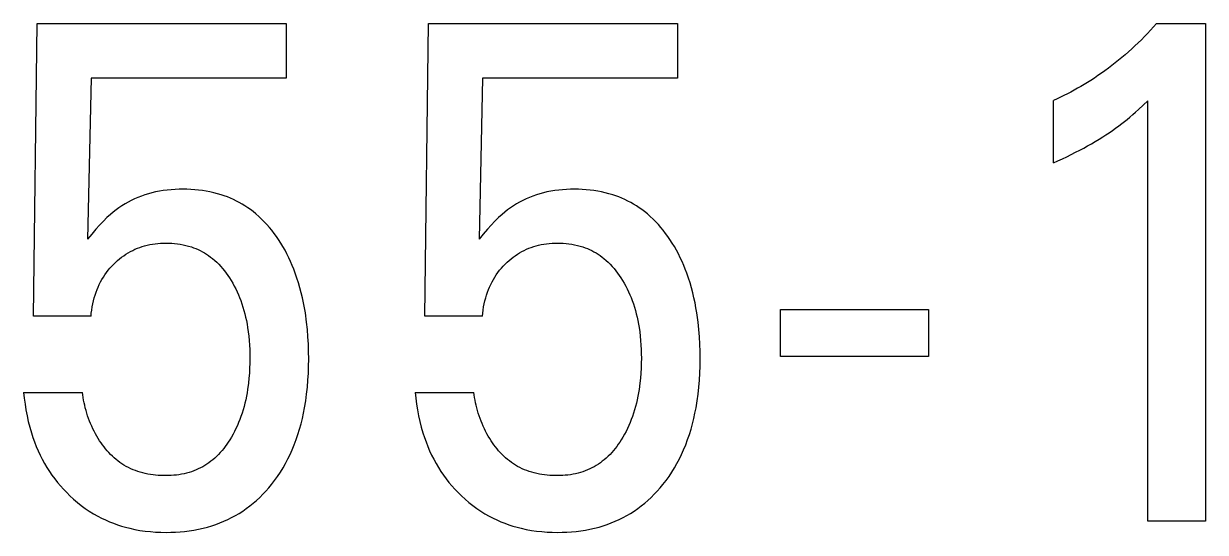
# Model space of a CAD drawing. Extents: x 0 to 420, y 0 to 297.
# Drawn here: x 169.86 to 173.876, y 190.961 to 192.69 of the extents above; entities that cross this region are included whole.
import ezdxf

# ---------------------------------------------------------------- set-up
doc = ezdxf.new("R2010")
doc.units = 0
doc.header["$LTSCALE"] = 23.1
doc.layers.add('10000_FRONT', color=7, linetype='CONTINUOUS')

msp = doc.modelspace()

# ---------------------------------------------------------------- linework, layer by layer
at = {"layer": '10000_FRONT', "color": 7, "linetype": 'CONTINUOUS'}
for p, q in [((169.8934, 191.6964), (169.9058, 192.6904)), ((169.9058, 192.6904), (170.7524, 192.6904)), ((170.7524, 192.6904), (170.7524, 192.5048)), ((171.2238, 191.6964), (171.2362, 192.6904)), ((171.2362, 192.6904), (172.0828, 192.6904)), ((172.0828, 192.6904), (172.0828, 192.5048)), ((173.68, 192.6572), (173.6695, 192.6464)), ((173.6903, 192.6681), (173.68, 192.6572)), ((173.7005, 192.6792), (173.6903, 192.6681)), ((173.7106, 192.6904), (173.7005, 192.6792)), ((173.7106, 192.6904), (173.8763, 192.6904)), ((173.8763, 192.6904), (173.8763, 191)), ((173.6371, 192.6149), (173.626, 192.6047)), ((173.648, 192.6252), (173.6371, 192.6149)), ((173.6588, 192.6357), (173.648, 192.6252)), ((173.6695, 192.6464), (173.6588, 192.6357)), ((173.5924, 192.5753), (173.5811, 192.566)), ((173.6035, 192.5847), (173.5924, 192.5753)), ((173.6148, 192.5946), (173.6035, 192.5847)), ((173.626, 192.6047), (173.6148, 192.5946)), ((173.5466, 192.5391), (173.5349, 192.5305)), ((173.5582, 192.5479), (173.5466, 192.5391)), ((173.5697, 192.5569), (173.5582, 192.5479)), ((173.5811, 192.566), (173.5697, 192.5569)), ((170.0892, 192.5048), (170.0778, 191.9578)), ((170.7524, 192.5048), (170.0892, 192.5048)), ((171.4196, 192.5048), (171.4082, 191.9578)), ((172.0828, 192.5048), (171.4196, 192.5048)), ((173.4867, 192.4976), (173.4757, 192.4906)), ((173.499, 192.5056), (173.4867, 192.4976)), ((173.511, 192.5137), (173.499, 192.5056)), ((173.523, 192.522), (173.511, 192.5137)), ((173.5349, 192.5305), (173.523, 192.522)), ((173.4075, 192.4517), (173.3958, 192.4458)), ((173.4191, 192.4578), (173.4075, 192.4517)), ((173.4306, 192.4641), (173.4191, 192.4578)), ((173.442, 192.4705), (173.4306, 192.4641)), ((173.4533, 192.477), (173.442, 192.4705)), ((173.4645, 192.4837), (173.4533, 192.477)), ((173.4757, 192.4906), (173.4645, 192.4837)), ((173.3722, 192.4344), (173.3603, 192.4289)), ((173.3603, 192.2169), (173.3603, 192.4289)), ((173.3841, 192.44), (173.3722, 192.4344)), ((173.3958, 192.4458), (173.3841, 192.44)), ((173.6491, 192.3983), (173.6649, 192.4129)), ((173.6649, 192.4129), (173.6805, 192.4277)), ((173.6805, 191), (173.6805, 192.4277)), ((173.6107, 192.3651), (173.6197, 192.3726)), ((173.6197, 192.3726), (173.6296, 192.381)), ((173.6296, 192.381), (173.6394, 192.3896)), ((173.6394, 192.3896), (173.6491, 192.3983)), ((173.5605, 192.3272), (173.5713, 192.3348)), ((173.5713, 192.3348), (173.5819, 192.3426)), ((173.5819, 192.3426), (173.5924, 192.3506)), ((173.5924, 192.3506), (173.6016, 192.3578)), ((173.6016, 192.3578), (173.6107, 192.3651)), ((173.5021, 192.2897), (173.5149, 192.2973)), ((173.5149, 192.2973), (173.5275, 192.3052)), ((173.5275, 192.3052), (173.5386, 192.3124)), ((173.5386, 192.3124), (173.5496, 192.3197)), ((173.5496, 192.3197), (173.5605, 192.3272)), ((173.4205, 192.2455), (173.4353, 192.253)), ((173.4353, 192.253), (173.4501, 192.2606)), ((173.4501, 192.2606), (173.4633, 192.2677)), ((173.4633, 192.2677), (173.4763, 192.2748)), ((173.4763, 192.2748), (173.4893, 192.2822)), ((173.4893, 192.2822), (173.5021, 192.2897)), ((173.3603, 192.2169), (173.3754, 192.2238)), ((173.3754, 192.2238), (173.3905, 192.2309)), ((173.3905, 192.2309), (173.4055, 192.2381)), ((173.4055, 192.2381), (173.4205, 192.2455)), ((170.2375, 192.095), (170.2262, 192.0897)), ((170.2489, 192.0999), (170.2375, 192.095)), ((170.2606, 192.1044), (170.2489, 192.0999)), ((170.2724, 192.1085), (170.2606, 192.1044)), ((170.2843, 192.1121), (170.2724, 192.1085)), ((170.2963, 192.1154), (170.2843, 192.1121)), ((170.3084, 192.1182), (170.2963, 192.1154)), ((170.3216, 192.1208), (170.3084, 192.1182)), ((170.3349, 192.123), (170.3216, 192.1208)), ((170.3483, 192.1247), (170.3349, 192.123)), ((170.3617, 192.1261), (170.3483, 192.1247)), ((170.3751, 192.127), (170.3617, 192.1261)), ((170.3886, 192.1275), (170.3751, 192.127)), ((170.4021, 192.1277), (170.3886, 192.1275)), ((170.4153, 192.1275), (170.4021, 192.1277)), ((170.4284, 192.127), (170.4153, 192.1275)), ((170.4416, 192.1261), (170.4284, 192.127)), ((170.4547, 192.1249), (170.4416, 192.1261)), ((170.4677, 192.1232), (170.4547, 192.1249)), ((170.4807, 192.1212), (170.4677, 192.1232)), ((170.4936, 192.1187), (170.4807, 192.1212)), ((170.5064, 192.1158), (170.4936, 192.1187)), ((170.5191, 192.1125), (170.5064, 192.1158)), ((170.5317, 192.1087), (170.5191, 192.1125)), ((170.5422, 192.1051), (170.5317, 192.1087)), ((170.5527, 192.1012), (170.5422, 192.1051)), ((170.563, 192.0969), (170.5527, 192.1012)), ((170.5732, 192.0924), (170.563, 192.0969)), ((170.5832, 192.0875), (170.5732, 192.0924)), ((171.5679, 192.095), (171.5566, 192.0897)), ((171.5794, 192.0999), (171.5679, 192.095)), ((171.591, 192.1044), (171.5794, 192.0999)), ((171.6028, 192.1085), (171.591, 192.1044)), ((171.6147, 192.1121), (171.6028, 192.1085)), ((171.6267, 192.1154), (171.6147, 192.1121)), ((171.6388, 192.1182), (171.6267, 192.1154)), ((171.6521, 192.1208), (171.6388, 192.1182)), ((171.6653, 192.123), (171.6521, 192.1208)), ((171.6787, 192.1247), (171.6653, 192.123)), ((171.6921, 192.1261), (171.6787, 192.1247)), ((171.7056, 192.127), (171.6921, 192.1261)), ((171.719, 192.1275), (171.7056, 192.127)), ((171.7326, 192.1277), (171.719, 192.1275)), ((171.7457, 192.1275), (171.7326, 192.1277)), ((171.7589, 192.127), (171.7457, 192.1275)), ((171.772, 192.1261), (171.7589, 192.127)), ((171.7851, 192.1249), (171.772, 192.1261)), ((171.7981, 192.1232), (171.7851, 192.1249)), ((171.8111, 192.1212), (171.7981, 192.1232)), ((171.824, 192.1187), (171.8111, 192.1212)), ((171.8368, 192.1158), (171.824, 192.1187)), ((171.8495, 192.1125), (171.8368, 192.1158)), ((171.8621, 192.1087), (171.8495, 192.1125)), ((171.8726, 192.1051), (171.8621, 192.1087)), ((171.8831, 192.1012), (171.8726, 192.1051)), ((171.8934, 192.0969), (171.8831, 192.1012)), ((171.9036, 192.0924), (171.8934, 192.0969)), ((171.9137, 192.0875), (171.9036, 192.0924)), ((170.1648, 192.05), (170.1555, 192.0422)), ((170.1744, 192.0576), (170.1648, 192.05)), ((170.1843, 192.0647), (170.1744, 192.0576)), ((170.1944, 192.0716), (170.1843, 192.0647)), ((170.2048, 192.078), (170.1944, 192.0716)), ((170.2154, 192.084), (170.2048, 192.078)), ((170.2262, 192.0897), (170.2154, 192.084)), ((170.5931, 192.0823), (170.5832, 192.0875)), ((170.6028, 192.0767), (170.5931, 192.0823)), ((170.6124, 192.0709), (170.6028, 192.0767)), ((170.6217, 192.0648), (170.6124, 192.0709)), ((170.6309, 192.0584), (170.6217, 192.0648)), ((170.6398, 192.0517), (170.6309, 192.0584)), ((170.6498, 192.0436), (170.6398, 192.0517)), ((171.4953, 192.05), (171.486, 192.0422)), ((171.5048, 192.0576), (171.4953, 192.05)), ((171.5147, 192.0647), (171.5048, 192.0576)), ((171.5248, 192.0716), (171.5147, 192.0647)), ((171.5352, 192.078), (171.5248, 192.0716)), ((171.5458, 192.084), (171.5352, 192.078)), ((171.5566, 192.0897), (171.5458, 192.084)), ((171.9235, 192.0823), (171.9137, 192.0875)), ((171.9333, 192.0767), (171.9235, 192.0823)), ((171.9428, 192.0709), (171.9333, 192.0767)), ((171.9521, 192.0648), (171.9428, 192.0709)), ((171.9613, 192.0584), (171.9521, 192.0648)), ((171.9702, 192.0517), (171.9613, 192.0584)), ((171.9802, 192.0436), (171.9702, 192.0517)), ((170.1317, 192.0194), (170.1186, 192.0055)), ((170.1434, 192.031), (170.1317, 192.0194)), ((170.1555, 192.0422), (170.1434, 192.031)), ((170.6595, 192.0351), (170.6498, 192.0436)), ((170.669, 192.0263), (170.6595, 192.0351)), ((170.6781, 192.0171), (170.669, 192.0263)), ((170.6869, 192.0077), (170.6781, 192.0171)), ((171.4621, 192.0194), (171.449, 192.0055)), ((171.4738, 192.031), (171.4621, 192.0194)), ((171.486, 192.0422), (171.4738, 192.031)), ((171.99, 192.0351), (171.9802, 192.0436)), ((171.9994, 192.0263), (171.99, 192.0351)), ((172.0085, 192.0171), (171.9994, 192.0263)), ((172.0173, 192.0077), (172.0085, 192.0171)), ((170.0916, 191.9747), (170.0778, 191.9578)), ((170.1058, 191.9913), (170.0916, 191.9747)), ((170.1186, 192.0055), (170.1058, 191.9913)), ((170.6954, 191.998), (170.6869, 192.0077)), ((170.7036, 191.988), (170.6954, 191.998)), ((170.7115, 191.9777), (170.7036, 191.988)), ((170.7192, 191.9673), (170.7115, 191.9777)), ((171.4221, 191.9747), (171.4082, 191.9578)), ((171.4362, 191.9913), (171.4221, 191.9747)), ((171.449, 192.0055), (171.4362, 191.9913)), ((172.0258, 191.998), (172.0173, 192.0077)), ((172.034, 191.988), (172.0258, 191.998)), ((172.042, 191.9777), (172.034, 191.988)), ((172.0496, 191.9673), (172.042, 191.9777)), ((170.2467, 191.9268), (170.2549, 191.9299)), ((170.2549, 191.9299), (170.2632, 191.9327)), ((170.2632, 191.9327), (170.2715, 191.9352)), ((170.2715, 191.9352), (170.28, 191.9373)), ((170.28, 191.9373), (170.289, 191.9393)), ((170.289, 191.9393), (170.2981, 191.941)), ((170.2981, 191.941), (170.3072, 191.9423)), ((170.3072, 191.9423), (170.3164, 191.9433)), ((170.3164, 191.9433), (170.3256, 191.944)), ((170.3256, 191.944), (170.3349, 191.9444)), ((170.3349, 191.9444), (170.3441, 191.9446)), ((170.3441, 191.9446), (170.3538, 191.9444)), ((170.3538, 191.9444), (170.3636, 191.944)), ((170.3636, 191.944), (170.3733, 191.9432)), ((170.3733, 191.9432), (170.3829, 191.9422)), ((170.3829, 191.9422), (170.3926, 191.9407)), ((170.3926, 191.9407), (170.4021, 191.939)), ((170.4021, 191.939), (170.4116, 191.9368)), ((170.4116, 191.9368), (170.421, 191.9343)), ((170.421, 191.9343), (170.4302, 191.9315)), ((170.4302, 191.9315), (170.438, 191.9287)), ((170.7265, 191.9566), (170.7192, 191.9673)), ((170.7342, 191.9447), (170.7265, 191.9566)), ((170.7415, 191.9325), (170.7342, 191.9447)), ((170.7485, 191.9201), (170.7415, 191.9325)), ((171.5771, 191.9268), (171.5853, 191.9299)), ((171.5853, 191.9299), (171.5936, 191.9327)), ((171.5936, 191.9327), (171.602, 191.9352)), ((171.602, 191.9352), (171.6104, 191.9373)), ((171.6104, 191.9373), (171.6194, 191.9393)), ((171.6194, 191.9393), (171.6285, 191.941)), ((171.6285, 191.941), (171.6376, 191.9423)), ((171.6376, 191.9423), (171.6468, 191.9433)), ((171.6468, 191.9433), (171.656, 191.944)), ((171.656, 191.944), (171.6653, 191.9444)), ((171.6653, 191.9444), (171.6745, 191.9446)), ((171.6745, 191.9446), (171.6843, 191.9444)), ((171.6843, 191.9444), (171.694, 191.944)), ((171.694, 191.944), (171.7037, 191.9432)), ((171.7037, 191.9432), (171.7133, 191.9422)), ((171.7133, 191.9422), (171.723, 191.9407)), ((171.723, 191.9407), (171.7325, 191.939)), ((171.7325, 191.939), (171.742, 191.9368)), ((171.742, 191.9368), (171.7514, 191.9343)), ((171.7514, 191.9343), (171.7606, 191.9315)), ((171.7606, 191.9315), (171.7684, 191.9287)), ((172.0569, 191.9566), (172.0496, 191.9673)), ((172.0646, 191.9447), (172.0569, 191.9566)), ((172.0719, 191.9325), (172.0646, 191.9447)), ((172.0789, 191.9201), (172.0719, 191.9325)), ((170.1797, 191.8854), (170.1865, 191.8911)), ((170.1865, 191.8911), (170.1934, 191.8965)), ((170.1934, 191.8965), (170.2005, 191.9017)), ((170.2005, 191.9017), (170.2079, 191.9067)), ((170.2079, 191.9067), (170.2153, 191.9113)), ((170.2153, 191.9113), (170.223, 191.9157)), ((170.223, 191.9157), (170.2308, 191.9197)), ((170.2308, 191.9197), (170.2387, 191.9234)), ((170.2387, 191.9234), (170.2467, 191.9268)), ((170.438, 191.9287), (170.4456, 191.9257)), ((170.4456, 191.9257), (170.4532, 191.9224)), ((170.4532, 191.9224), (170.4606, 191.9188)), ((170.4606, 191.9188), (170.4679, 191.915)), ((170.4679, 191.915), (170.4751, 191.9109)), ((170.4751, 191.9109), (170.4821, 191.9066)), ((170.4821, 191.9066), (170.4889, 191.902)), ((170.4889, 191.902), (170.4956, 191.8972)), ((170.4956, 191.8972), (170.5021, 191.8921)), ((170.5021, 191.8921), (170.5095, 191.8858)), ((170.7552, 191.9076), (170.7485, 191.9201)), ((170.7615, 191.8948), (170.7552, 191.9076)), ((170.7674, 191.8819), (170.7615, 191.8948)), ((171.5101, 191.8854), (171.5169, 191.8911)), ((171.5169, 191.8911), (171.5238, 191.8965)), ((171.5238, 191.8965), (171.531, 191.9017)), ((171.531, 191.9017), (171.5383, 191.9067)), ((171.5383, 191.9067), (171.5458, 191.9113)), ((171.5458, 191.9113), (171.5534, 191.9157)), ((171.5534, 191.9157), (171.5612, 191.9197)), ((171.5612, 191.9197), (171.5691, 191.9234)), ((171.5691, 191.9234), (171.5771, 191.9268)), ((171.7684, 191.9287), (171.7761, 191.9257)), ((171.7761, 191.9257), (171.7836, 191.9224)), ((171.7836, 191.9224), (171.791, 191.9188)), ((171.791, 191.9188), (171.7983, 191.915)), ((171.7983, 191.915), (171.8055, 191.9109)), ((171.8055, 191.9109), (171.8125, 191.9066)), ((171.8125, 191.9066), (171.8193, 191.902)), ((171.8193, 191.902), (171.826, 191.8972)), ((171.826, 191.8972), (171.8325, 191.8921)), ((171.8325, 191.8921), (171.8399, 191.8858)), ((172.0856, 191.9076), (172.0789, 191.9201)), ((172.0919, 191.8948), (172.0856, 191.9076)), ((172.0979, 191.8819), (172.0919, 191.8948)), ((170.1418, 191.8446), (170.1475, 191.8521)), ((170.1475, 191.8521), (170.1535, 191.8593)), ((170.1535, 191.8593), (170.1598, 191.8662)), ((170.1598, 191.8662), (170.1664, 191.873)), ((170.1664, 191.873), (170.1732, 191.8795)), ((170.1732, 191.8795), (170.1797, 191.8854)), ((170.5095, 191.8858), (170.5166, 191.8792)), ((170.5166, 191.8792), (170.5235, 191.8724)), ((170.5235, 191.8724), (170.5302, 191.8653)), ((170.5302, 191.8653), (170.5365, 191.8579)), ((170.5365, 191.8579), (170.5427, 191.8503)), ((170.5427, 191.8503), (170.5486, 191.8426)), ((170.7731, 191.8689), (170.7674, 191.8819)), ((170.7784, 191.8557), (170.7731, 191.8689)), ((170.7834, 191.8424), (170.7784, 191.8557)), ((171.4722, 191.8446), (171.4779, 191.8521)), ((171.4779, 191.8521), (171.484, 191.8593)), ((171.484, 191.8593), (171.4902, 191.8662)), ((171.4902, 191.8662), (171.4968, 191.873)), ((171.4968, 191.873), (171.5036, 191.8795)), ((171.5036, 191.8795), (171.5101, 191.8854)), ((171.8399, 191.8858), (171.8471, 191.8792)), ((171.8471, 191.8792), (171.8539, 191.8724)), ((171.8539, 191.8724), (171.8606, 191.8653)), ((171.8606, 191.8653), (171.867, 191.8579)), ((171.867, 191.8579), (171.8731, 191.8503)), ((171.8731, 191.8503), (171.879, 191.8426)), ((172.1035, 191.8689), (172.0979, 191.8819)), ((172.1088, 191.8557), (172.1035, 191.8689)), ((172.1139, 191.8424), (172.1088, 191.8557)), ((170.1172, 191.804), (170.1215, 191.8125)), ((170.1215, 191.8125), (170.1262, 191.821)), ((170.1262, 191.821), (170.1311, 191.8292)), ((170.1311, 191.8292), (170.1363, 191.837)), ((170.1363, 191.837), (170.1418, 191.8446)), ((170.5486, 191.8426), (170.5542, 191.8346)), ((170.5542, 191.8346), (170.5596, 191.8265)), ((170.5596, 191.8265), (170.5654, 191.8173)), ((170.5654, 191.8173), (170.5709, 191.808)), ((170.7892, 191.8259), (170.7834, 191.8424)), ((170.7945, 191.8093), (170.7892, 191.8259)), ((170.7994, 191.7925), (170.7945, 191.8093)), ((171.4477, 191.804), (171.452, 191.8125)), ((171.452, 191.8125), (171.4566, 191.821)), ((171.4566, 191.821), (171.4615, 191.8292)), ((171.4615, 191.8292), (171.4667, 191.837)), ((171.4667, 191.837), (171.4722, 191.8446)), ((171.879, 191.8426), (171.8846, 191.8346)), ((171.8846, 191.8346), (171.89, 191.8265)), ((171.89, 191.8265), (171.8958, 191.8173)), ((171.8958, 191.8173), (171.9013, 191.808)), ((172.1196, 191.8259), (172.1139, 191.8424)), ((172.1249, 191.8093), (172.1196, 191.8259)), ((172.1298, 191.7925), (172.1249, 191.8093)), ((170.1032, 191.7681), (170.1062, 191.7773)), ((170.1062, 191.7773), (170.1096, 191.7863)), ((170.1096, 191.7863), (170.1133, 191.7952)), ((170.1133, 191.7952), (170.1172, 191.804)), ((170.5709, 191.808), (170.5762, 191.7984)), ((170.5762, 191.7984), (170.5811, 191.7888)), ((170.5811, 191.7888), (170.5858, 191.779)), ((170.5858, 191.779), (170.5902, 191.7691)), ((170.5902, 191.7691), (170.5943, 191.7591)), ((170.8038, 191.7756), (170.7994, 191.7925)), ((170.8079, 191.7586), (170.8038, 191.7756)), ((171.4336, 191.7681), (171.4366, 191.7773)), ((171.4366, 191.7773), (171.44, 191.7863)), ((171.44, 191.7863), (171.4437, 191.7952)), ((171.4437, 191.7952), (171.4477, 191.804)), ((171.9013, 191.808), (171.9066, 191.7984)), ((171.9066, 191.7984), (171.9115, 191.7888)), ((171.9115, 191.7888), (171.9162, 191.779)), ((171.9162, 191.779), (171.9206, 191.7691)), ((171.9206, 191.7691), (171.9247, 191.7591)), ((172.1342, 191.7756), (172.1298, 191.7925)), ((172.1383, 191.7586), (172.1342, 191.7756)), ((170.0932, 191.7274), (170.0952, 191.7377)), ((170.0952, 191.7377), (170.0975, 191.7479)), ((170.0975, 191.7479), (170.1002, 191.7581)), ((170.1002, 191.7581), (170.1032, 191.7681)), ((170.5943, 191.7591), (170.5982, 191.749)), ((170.5982, 191.749), (170.6021, 191.7379)), ((170.6021, 191.7379), (170.6057, 191.7267)), ((170.8115, 191.7415), (170.8079, 191.7586)), ((170.8147, 191.7243), (170.8115, 191.7415)), ((171.4236, 191.7274), (171.4256, 191.7377)), ((171.4256, 191.7377), (171.4279, 191.7479)), ((171.4279, 191.7479), (171.4306, 191.7581)), ((171.4306, 191.7581), (171.4336, 191.7681)), ((171.9247, 191.7591), (171.9286, 191.749)), ((171.9286, 191.749), (171.9325, 191.7379)), ((171.9325, 191.7379), (171.9361, 191.7267)), ((172.1419, 191.7415), (172.1383, 191.7586)), ((172.1452, 191.7243), (172.1419, 191.7415)), ((170.0892, 191.6964), (169.8934, 191.6964)), ((170.0892, 191.6964), (170.0902, 191.7067)), ((170.0902, 191.7067), (170.0916, 191.7171)), ((170.0916, 191.7171), (170.0932, 191.7274)), ((170.6057, 191.7267), (170.609, 191.7154)), ((170.609, 191.7154), (170.612, 191.704)), ((170.612, 191.704), (170.6147, 191.6925)), ((170.6147, 191.6925), (170.6172, 191.681)), ((170.8176, 191.7071), (170.8147, 191.7243)), ((170.822, 191.676), (170.8176, 191.7071)), ((171.4196, 191.6964), (171.2238, 191.6964)), ((171.4196, 191.6964), (171.4207, 191.7067)), ((171.4207, 191.7067), (171.422, 191.7171)), ((171.422, 191.7171), (171.4236, 191.7274)), ((171.9361, 191.7267), (171.9394, 191.7154)), ((171.9394, 191.7154), (171.9424, 191.704)), ((171.9424, 191.704), (171.9451, 191.6925)), ((171.9451, 191.6925), (171.9476, 191.681)), ((172.148, 191.7071), (172.1452, 191.7243)), ((172.1524, 191.676), (172.148, 191.7071)), ((172.432, 191.559), (172.432, 191.7193)), ((172.432, 191.7193), (172.9355, 191.7193)), ((172.9355, 191.7193), (172.9355, 191.559)), ((170.6172, 191.681), (170.6194, 191.6694)), ((170.6194, 191.6694), (170.6213, 191.6578)), ((170.6213, 191.6578), (170.6235, 191.643)), ((170.8246, 191.651), (170.822, 191.676)), ((170.8266, 191.626), (170.8246, 191.651)), ((171.9476, 191.681), (171.9498, 191.6694)), ((171.9498, 191.6694), (171.9518, 191.6578)), ((171.9518, 191.6578), (171.9539, 191.643)), ((172.155, 191.651), (172.1524, 191.676)), ((172.157, 191.626), (172.155, 191.651)), ((170.6235, 191.643), (170.6253, 191.628)), ((170.6253, 191.628), (170.6267, 191.6131)), ((170.6267, 191.6131), (170.6277, 191.5981)), ((170.828, 191.6009), (170.8266, 191.626)), ((171.9539, 191.643), (171.9557, 191.628)), ((171.9557, 191.628), (171.9571, 191.6131)), ((171.9571, 191.6131), (171.9581, 191.5981)), ((172.1584, 191.6009), (172.157, 191.626)), ((170.6277, 191.5981), (170.6285, 191.5831)), ((170.6285, 191.5831), (170.6289, 191.568)), ((170.6289, 191.568), (170.6291, 191.553)), ((170.8288, 191.5757), (170.828, 191.6009)), ((170.829, 191.5506), (170.8288, 191.5757)), ((171.9581, 191.5981), (171.9589, 191.5831)), ((171.9589, 191.5831), (171.9593, 191.568)), ((171.9593, 191.568), (171.9595, 191.553)), ((172.1592, 191.5757), (172.1584, 191.6009)), ((172.1594, 191.5506), (172.1592, 191.5757)), ((170.6289, 191.536), (170.6284, 191.5191)), ((170.6291, 191.553), (170.6289, 191.536)), ((170.8288, 191.5267), (170.829, 191.5506)), ((171.9593, 191.536), (171.9588, 191.5191)), ((171.9595, 191.553), (171.9593, 191.536)), ((172.1592, 191.5267), (172.1594, 191.5506)), ((172.9355, 191.559), (172.432, 191.559)), ((170.6274, 191.5021), (170.6261, 191.4852)), ((170.6284, 191.5191), (170.6274, 191.5021)), ((170.8266, 191.479), (170.828, 191.5029)), ((170.828, 191.5029), (170.8288, 191.5267)), ((171.9578, 191.5021), (171.9565, 191.4852)), ((171.9588, 191.5191), (171.9578, 191.5021)), ((172.157, 191.479), (172.1584, 191.5029)), ((172.1584, 191.5029), (172.1592, 191.5267)), ((170.6243, 191.4683), (170.6215, 191.4473)), ((170.6261, 191.4852), (170.6243, 191.4683)), ((170.8221, 191.4315), (170.8247, 191.4552)), ((170.8247, 191.4552), (170.8266, 191.479)), ((171.9547, 191.4683), (171.9519, 191.4473)), ((171.9565, 191.4852), (171.9547, 191.4683)), ((172.1525, 191.4315), (172.1551, 191.4552)), ((172.1551, 191.4552), (172.157, 191.479)), ((169.8602, 191.4373), (169.8623, 191.4174)), ((169.8602, 191.4373), (170.0602, 191.4373)), ((169.8623, 191.4174), (169.8649, 191.3975)), ((170.0612, 191.4287), (170.0602, 191.4373)), ((170.0625, 191.4199), (170.0612, 191.4287)), ((170.064, 191.4111), (170.0625, 191.4199)), ((170.0657, 191.4022), (170.064, 191.4111)), ((170.6149, 191.4121), (170.6122, 191.4005)), ((170.6174, 191.4238), (170.6149, 191.4121)), ((170.6195, 191.4355), (170.6174, 191.4238)), ((170.6215, 191.4473), (170.6195, 191.4355)), ((170.815, 191.3843), (170.8189, 191.4079)), ((170.8189, 191.4079), (170.8221, 191.4315)), ((171.1907, 191.4373), (171.1927, 191.4174)), ((171.1907, 191.4373), (171.3906, 191.4373)), ((171.1927, 191.4174), (171.1953, 191.3975)), ((171.3917, 191.4287), (171.3906, 191.4373)), ((171.3929, 191.4199), (171.3917, 191.4287)), ((171.3944, 191.4111), (171.3929, 191.4199)), ((171.3961, 191.4022), (171.3944, 191.4111)), ((171.9453, 191.4121), (171.9427, 191.4005)), ((171.9478, 191.4238), (171.9453, 191.4121)), ((171.9499, 191.4355), (171.9478, 191.4238)), ((171.9519, 191.4473), (171.9499, 191.4355)), ((172.1454, 191.3843), (172.1493, 191.4079)), ((172.1493, 191.4079), (172.1525, 191.4315)), ((169.8649, 191.3975), (169.8681, 191.3777)), ((169.8681, 191.3777), (169.8718, 191.3579)), ((170.0677, 191.3933), (170.0657, 191.4022)), ((170.0699, 191.3843), (170.0677, 191.3933)), ((170.0723, 191.3754), (170.0699, 191.3843)), ((170.075, 191.3664), (170.0723, 191.3754)), ((170.606, 191.3775), (170.6025, 191.3662)), ((170.6093, 191.389), (170.606, 191.3775)), ((170.6122, 191.4005), (170.6093, 191.389)), ((170.8114, 191.3661), (170.815, 191.3843)), ((171.1953, 191.3975), (171.1985, 191.3777)), ((171.1985, 191.3777), (171.2022, 191.3579)), ((171.3981, 191.3933), (171.3961, 191.4022)), ((171.4003, 191.3843), (171.3981, 191.3933)), ((171.4027, 191.3754), (171.4003, 191.3843)), ((171.4054, 191.3664), (171.4027, 191.3754)), ((171.9364, 191.3775), (171.9329, 191.3662)), ((171.9397, 191.389), (171.9364, 191.3775)), ((171.9427, 191.4005), (171.9397, 191.389)), ((172.1418, 191.3661), (172.1454, 191.3843)), ((169.8718, 191.3579), (169.8762, 191.3381)), ((169.8762, 191.3381), (169.8813, 191.3186)), ((170.0778, 191.3575), (170.075, 191.3664)), ((170.0809, 191.3486), (170.0778, 191.3575)), ((170.0843, 191.3397), (170.0809, 191.3486)), ((170.0878, 191.3309), (170.0843, 191.3397)), ((170.0916, 191.3222), (170.0878, 191.3309)), ((170.5908, 191.3344), (170.5865, 191.3243)), ((170.5949, 191.3446), (170.5908, 191.3344)), ((170.5987, 191.3549), (170.5949, 191.3446)), ((170.6025, 191.3662), (170.5987, 191.3549)), ((170.798, 191.312), (170.8029, 191.3299)), ((170.8029, 191.3299), (170.8074, 191.348)), ((170.8074, 191.348), (170.8114, 191.3661)), ((171.2022, 191.3579), (171.2067, 191.3381)), ((171.2067, 191.3381), (171.2117, 191.3186)), ((171.4082, 191.3575), (171.4054, 191.3664)), ((171.4114, 191.3486), (171.4082, 191.3575)), ((171.4147, 191.3397), (171.4114, 191.3486)), ((171.4182, 191.3309), (171.4147, 191.3397)), ((171.422, 191.3222), (171.4182, 191.3309)), ((171.9212, 191.3344), (171.9169, 191.3243)), ((171.9253, 191.3446), (171.9212, 191.3344)), ((171.9291, 191.3549), (171.9253, 191.3446)), ((171.9329, 191.3662), (171.9291, 191.3549)), ((172.1284, 191.312), (172.1333, 191.3299)), ((172.1333, 191.3299), (172.1378, 191.348)), ((172.1378, 191.348), (172.1418, 191.3661)), ((169.8813, 191.3186), (169.887, 191.2992)), ((169.887, 191.2992), (169.892, 191.2839)), ((170.0956, 191.3135), (170.0916, 191.3222)), ((170.0999, 191.305), (170.0956, 191.3135)), ((170.1043, 191.2965), (170.0999, 191.305)), ((170.109, 191.2882), (170.1043, 191.2965)), ((170.1139, 191.2801), (170.109, 191.2882)), ((170.5718, 191.2949), (170.5664, 191.2853)), ((170.577, 191.3045), (170.5718, 191.2949)), ((170.5819, 191.3144), (170.577, 191.3045)), ((170.5865, 191.3243), (170.5819, 191.3144)), ((170.7865, 191.2767), (170.7925, 191.2943)), ((170.7925, 191.2943), (170.798, 191.312)), ((171.2117, 191.3186), (171.2174, 191.2992)), ((171.2174, 191.2992), (171.2224, 191.2839)), ((171.426, 191.3135), (171.422, 191.3222)), ((171.4303, 191.305), (171.426, 191.3135)), ((171.4347, 191.2965), (171.4303, 191.305)), ((171.4394, 191.2882), (171.4347, 191.2965)), ((171.4443, 191.2801), (171.4394, 191.2882)), ((171.9022, 191.2949), (171.8968, 191.2853)), ((171.9074, 191.3045), (171.9022, 191.2949)), ((171.9123, 191.3144), (171.9074, 191.3045)), ((171.9169, 191.3243), (171.9123, 191.3144)), ((172.1169, 191.2767), (172.1229, 191.2943)), ((172.1229, 191.2943), (172.1284, 191.312)), ((169.892, 191.2839), (169.8974, 191.2687)), ((169.8974, 191.2687), (169.9033, 191.2537)), ((169.9033, 191.2537), (169.9096, 191.2389)), ((170.1185, 191.2728), (170.1139, 191.2801)), ((170.1233, 191.2657), (170.1185, 191.2728)), ((170.1282, 191.2587), (170.1233, 191.2657)), ((170.1334, 191.2519), (170.1282, 191.2587)), ((170.1387, 191.2452), (170.1334, 191.2519)), ((170.5401, 191.2467), (170.5345, 191.2398)), ((170.5456, 191.2538), (170.5401, 191.2467)), ((170.5508, 191.261), (170.5456, 191.2538)), ((170.5558, 191.2684), (170.5508, 191.261)), ((170.5607, 191.2759), (170.5558, 191.2684)), ((170.5664, 191.2853), (170.5607, 191.2759)), ((170.7729, 191.2422), (170.7799, 191.2593)), ((170.7799, 191.2593), (170.7865, 191.2767)), ((171.2224, 191.2839), (171.2278, 191.2687)), ((171.2278, 191.2687), (171.2337, 191.2537)), ((171.2337, 191.2537), (171.24, 191.2389)), ((171.4489, 191.2728), (171.4443, 191.2801)), ((171.4537, 191.2657), (171.4489, 191.2728)), ((171.4586, 191.2587), (171.4537, 191.2657)), ((171.4638, 191.2519), (171.4586, 191.2587)), ((171.4691, 191.2452), (171.4638, 191.2519)), ((171.8705, 191.2467), (171.8649, 191.2398)), ((171.876, 191.2538), (171.8705, 191.2467)), ((171.8812, 191.261), (171.876, 191.2538)), ((171.8862, 191.2684), (171.8812, 191.261)), ((171.8911, 191.2759), (171.8862, 191.2684)), ((171.8968, 191.2853), (171.8911, 191.2759)), ((172.1033, 191.2422), (172.1103, 191.2593)), ((172.1103, 191.2593), (172.1169, 191.2767)), ((169.9096, 191.2389), (169.9164, 191.2243)), ((169.9164, 191.2243), (169.9236, 191.2099)), ((169.9236, 191.2099), (169.9313, 191.1958)), ((170.1442, 191.2387), (170.1387, 191.2452)), ((170.1498, 191.2324), (170.1442, 191.2387)), ((170.1557, 191.2263), (170.1498, 191.2324)), ((170.1617, 191.2204), (170.1557, 191.2263)), ((170.1679, 191.2147), (170.1617, 191.2204)), ((170.1742, 191.2092), (170.1679, 191.2147)), ((170.1807, 191.204), (170.1742, 191.2092)), ((170.503, 191.2083), (170.4965, 191.2031)), ((170.5097, 191.2141), (170.503, 191.2083)), ((170.5163, 191.2202), (170.5097, 191.2141)), ((170.5226, 191.2265), (170.5163, 191.2202)), ((170.5286, 191.2331), (170.5226, 191.2265)), ((170.5345, 191.2398), (170.5286, 191.2331)), ((170.7502, 191.1958), (170.7582, 191.211)), ((170.7582, 191.211), (170.7658, 191.2265)), ((170.7658, 191.2265), (170.7729, 191.2422)), ((171.24, 191.2389), (171.2468, 191.2243)), ((171.2468, 191.2243), (171.254, 191.2099)), ((171.254, 191.2099), (171.2617, 191.1958)), ((171.4746, 191.2387), (171.4691, 191.2452)), ((171.4802, 191.2324), (171.4746, 191.2387)), ((171.4861, 191.2263), (171.4802, 191.2324)), ((171.4921, 191.2204), (171.4861, 191.2263)), ((171.4983, 191.2147), (171.4921, 191.2204)), ((171.5046, 191.2092), (171.4983, 191.2147)), ((171.5111, 191.204), (171.5046, 191.2092)), ((171.8334, 191.2083), (171.8269, 191.2031)), ((171.8402, 191.2141), (171.8334, 191.2083)), ((171.8467, 191.2202), (171.8402, 191.2141)), ((171.853, 191.2265), (171.8467, 191.2202)), ((171.859, 191.2331), (171.853, 191.2265)), ((171.8649, 191.2398), (171.859, 191.2331)), ((172.0806, 191.1958), (172.0887, 191.211)), ((172.0887, 191.211), (172.0962, 191.2265)), ((172.0962, 191.2265), (172.1033, 191.2422)), ((169.9313, 191.1958), (169.9394, 191.1819)), ((169.9394, 191.1819), (169.9478, 191.1688)), ((169.9478, 191.1688), (169.9566, 191.156)), ((170.1874, 191.199), (170.1807, 191.204)), ((170.1943, 191.1943), (170.1874, 191.199)), ((170.2013, 191.1899), (170.1943, 191.1943)), ((170.2085, 191.1857), (170.2013, 191.1899)), ((170.2162, 191.1816), (170.2085, 191.1857)), ((170.224, 191.1779), (170.2162, 191.1816)), ((170.232, 191.1744), (170.224, 191.1779)), ((170.2401, 191.1713), (170.232, 191.1744)), ((170.2484, 191.1684), (170.2401, 191.1713)), ((170.2568, 191.1658), (170.2484, 191.1684)), ((170.4308, 191.1677), (170.4225, 191.1651)), ((170.4386, 191.1706), (170.4308, 191.1677)), ((170.4463, 191.1737), (170.4386, 191.1706)), ((170.4539, 191.1771), (170.4463, 191.1737)), ((170.4614, 191.1808), (170.4539, 191.1771)), ((170.4687, 191.1847), (170.4614, 191.1808)), ((170.4759, 191.1889), (170.4687, 191.1847)), ((170.4829, 191.1934), (170.4759, 191.1889)), ((170.4898, 191.1981), (170.4829, 191.1934)), ((170.4965, 191.2031), (170.4898, 191.1981)), ((170.7327, 191.1661), (170.7417, 191.1808)), ((170.7417, 191.1808), (170.7502, 191.1958)), ((171.2617, 191.1958), (171.2699, 191.1819)), ((171.2699, 191.1819), (171.2782, 191.1688)), ((171.2782, 191.1688), (171.287, 191.156)), ((171.5178, 191.199), (171.5111, 191.204)), ((171.5247, 191.1943), (171.5178, 191.199)), ((171.5317, 191.1899), (171.5247, 191.1943)), ((171.5389, 191.1857), (171.5317, 191.1899)), ((171.5466, 191.1816), (171.5389, 191.1857)), ((171.5544, 191.1779), (171.5466, 191.1816)), ((171.5624, 191.1744), (171.5544, 191.1779)), ((171.5705, 191.1713), (171.5624, 191.1744)), ((171.5788, 191.1684), (171.5705, 191.1713)), ((171.5872, 191.1658), (171.5788, 191.1684)), ((171.7612, 191.1677), (171.7529, 191.1651)), ((171.769, 191.1706), (171.7612, 191.1677)), ((171.7767, 191.1737), (171.769, 191.1706)), ((171.7843, 191.1771), (171.7767, 191.1737)), ((171.7918, 191.1808), (171.7843, 191.1771)), ((171.7991, 191.1847), (171.7918, 191.1808)), ((171.8063, 191.1889), (171.7991, 191.1847)), ((171.8134, 191.1934), (171.8063, 191.1889)), ((171.8202, 191.1981), (171.8134, 191.1934)), ((171.8269, 191.2031), (171.8202, 191.1981)), ((172.0631, 191.1661), (172.0721, 191.1808)), ((172.0721, 191.1808), (172.0806, 191.1958)), ((169.9566, 191.156), (169.9658, 191.1434)), ((169.9658, 191.1434), (169.9754, 191.1312)), ((169.9754, 191.1312), (169.9854, 191.1193)), ((170.2652, 191.1635), (170.2568, 191.1658)), ((170.2738, 191.1614), (170.2652, 191.1635)), ((170.2824, 191.1597), (170.2738, 191.1614)), ((170.2912, 191.1581), (170.2824, 191.1597)), ((170.2999, 191.1569), (170.2912, 191.1581)), ((170.3087, 191.1559), (170.2999, 191.1569)), ((170.3176, 191.1551), (170.3087, 191.1559)), ((170.3264, 191.1546), (170.3176, 191.1551)), ((170.3353, 191.1543), (170.3264, 191.1546)), ((170.3441, 191.1542), (170.3353, 191.1543)), ((170.353, 191.1544), (170.3441, 191.1542)), ((170.3619, 191.1548), (170.353, 191.1544)), ((170.3707, 191.1554), (170.3619, 191.1548)), ((170.3795, 191.1563), (170.3707, 191.1554)), ((170.3882, 191.1575), (170.3795, 191.1563)), ((170.3969, 191.1589), (170.3882, 191.1575)), ((170.4055, 191.1607), (170.3969, 191.1589)), ((170.414, 191.1627), (170.4055, 191.1607)), ((170.4225, 191.1651), (170.414, 191.1627)), ((170.7026, 191.1241), (170.7131, 191.1377)), ((170.7131, 191.1377), (170.7232, 191.1518)), ((170.7232, 191.1518), (170.7327, 191.1661)), ((171.287, 191.156), (171.2962, 191.1434)), ((171.2962, 191.1434), (171.3058, 191.1312)), ((171.3058, 191.1312), (171.3158, 191.1193)), ((171.5956, 191.1635), (171.5872, 191.1658)), ((171.6042, 191.1614), (171.5956, 191.1635)), ((171.6129, 191.1597), (171.6042, 191.1614)), ((171.6216, 191.1581), (171.6129, 191.1597)), ((171.6303, 191.1569), (171.6216, 191.1581)), ((171.6391, 191.1559), (171.6303, 191.1569)), ((171.648, 191.1551), (171.6391, 191.1559)), ((171.6568, 191.1546), (171.648, 191.1551)), ((171.6657, 191.1543), (171.6568, 191.1546)), ((171.6745, 191.1542), (171.6657, 191.1543)), ((171.6834, 191.1544), (171.6745, 191.1542)), ((171.6923, 191.1548), (171.6834, 191.1544)), ((171.7011, 191.1554), (171.6923, 191.1548)), ((171.7099, 191.1563), (171.7011, 191.1554)), ((171.7186, 191.1575), (171.7099, 191.1563)), ((171.7273, 191.1589), (171.7186, 191.1575)), ((171.7359, 191.1607), (171.7273, 191.1589)), ((171.7444, 191.1627), (171.7359, 191.1607)), ((171.7529, 191.1651), (171.7444, 191.1627)), ((172.033, 191.1241), (172.0436, 191.1377)), ((172.0436, 191.1377), (172.0536, 191.1518)), ((172.0536, 191.1518), (172.0631, 191.1661)), ((169.9854, 191.1193), (169.9958, 191.1077)), ((169.9958, 191.1077), (170.0066, 191.0964)), ((170.0066, 191.0964), (170.0177, 191.0855)), ((170.6626, 191.0802), (170.6731, 191.0907)), ((170.6731, 191.0907), (170.6833, 191.1015)), ((170.6833, 191.1015), (170.6932, 191.1126)), ((170.6932, 191.1126), (170.7026, 191.1241)), ((171.3158, 191.1193), (171.3262, 191.1077)), ((171.3262, 191.1077), (171.337, 191.0964)), ((171.337, 191.0964), (171.3481, 191.0855)), ((171.993, 191.0802), (172.0035, 191.0907)), ((172.0035, 191.0907), (172.0137, 191.1015)), ((172.0137, 191.1015), (172.0236, 191.1126)), ((172.0236, 191.1126), (172.033, 191.1241)), ((170.0177, 191.0855), (170.0301, 191.0742)), ((170.0301, 191.0742), (170.0428, 191.0634)), ((170.0428, 191.0634), (170.056, 191.053)), ((170.056, 191.053), (170.0694, 191.0431)), ((170.617, 191.0422), (170.6289, 191.0511)), ((170.6289, 191.0511), (170.6405, 191.0604)), ((170.6405, 191.0604), (170.6517, 191.0701)), ((170.6517, 191.0701), (170.6626, 191.0802)), ((171.3481, 191.0855), (171.3605, 191.0742)), ((171.3605, 191.0742), (171.3732, 191.0634)), ((171.3732, 191.0634), (171.3864, 191.053)), ((171.3864, 191.053), (171.3999, 191.0431)), ((171.9474, 191.0422), (171.9593, 191.0511)), ((171.9593, 191.0511), (171.9709, 191.0604)), ((171.9709, 191.0604), (171.9821, 191.0701)), ((171.9821, 191.0701), (171.993, 191.0802)), ((170.0694, 191.0431), (170.0833, 191.0337)), ((170.0833, 191.0337), (170.0975, 191.0249)), ((170.0975, 191.0249), (170.112, 191.0166)), ((170.112, 191.0166), (170.125, 191.0099)), ((170.125, 191.0099), (170.1381, 191.0036)), ((170.5538, 191.005), (170.5669, 191.0115)), ((170.5669, 191.0115), (170.5798, 191.0185)), ((170.5798, 191.0185), (170.5924, 191.0259)), ((170.5924, 191.0259), (170.6048, 191.0337)), ((170.6048, 191.0337), (170.617, 191.0422)), ((171.3999, 191.0431), (171.4137, 191.0337)), ((171.4137, 191.0337), (171.4279, 191.0249)), ((171.4279, 191.0249), (171.4424, 191.0166)), ((171.4424, 191.0166), (171.4554, 191.0099)), ((171.4554, 191.0099), (171.4685, 191.0036)), ((171.8842, 191.005), (171.8973, 191.0115)), ((171.8973, 191.0115), (171.9102, 191.0185)), ((171.9102, 191.0185), (171.9228, 191.0259)), ((171.9228, 191.0259), (171.9352, 191.0337)), ((171.9352, 191.0337), (171.9474, 191.0422)), ((170.1381, 191.0036), (170.1515, 190.9977)), ((170.1515, 190.9977), (170.1651, 190.9923)), ((170.1651, 190.9923), (170.1788, 190.9874)), ((170.1788, 190.9874), (170.1927, 190.9829)), ((170.1927, 190.9829), (170.2067, 190.9788)), ((170.2067, 190.9788), (170.2208, 190.9752)), ((170.2208, 190.9752), (170.2382, 190.9715)), ((170.2382, 190.9715), (170.2556, 190.9683)), ((170.2556, 190.9683), (170.2732, 190.9658)), ((170.2732, 190.9658), (170.2909, 190.9639)), ((170.4075, 190.9647), (170.4232, 190.9667)), ((170.4232, 190.9667), (170.4389, 190.9691)), ((170.4389, 190.9691), (170.4545, 190.9721)), ((170.4545, 190.9721), (170.4699, 190.9755)), ((170.4699, 190.9755), (170.4853, 190.9795)), ((170.4853, 190.9795), (170.4993, 190.9837)), ((170.4993, 190.9837), (170.5132, 190.9883)), ((170.5132, 190.9883), (170.5269, 190.9934)), ((170.5269, 190.9934), (170.5405, 190.999)), ((170.5405, 190.999), (170.5538, 191.005)), ((171.4685, 191.0036), (171.4819, 190.9977)), ((171.4819, 190.9977), (171.4955, 190.9923)), ((171.4955, 190.9923), (171.5092, 190.9874)), ((171.5092, 190.9874), (171.5231, 190.9829)), ((171.5231, 190.9829), (171.5371, 190.9788)), ((171.5371, 190.9788), (171.5512, 190.9752)), ((171.5512, 190.9752), (171.5686, 190.9715)), ((171.5686, 190.9715), (171.586, 190.9683)), ((171.586, 190.9683), (171.6036, 190.9658)), ((171.6036, 190.9658), (171.6213, 190.9639)), ((171.7379, 190.9647), (171.7536, 190.9667)), ((171.7536, 190.9667), (171.7693, 190.9691)), ((171.7693, 190.9691), (171.7849, 190.9721)), ((171.7849, 190.9721), (171.8003, 190.9755)), ((171.8003, 190.9755), (171.8157, 190.9795)), ((171.8157, 190.9795), (171.8297, 190.9837)), ((171.8297, 190.9837), (171.8436, 190.9883)), ((171.8436, 190.9883), (171.8573, 190.9934)), ((171.8573, 190.9934), (171.8709, 190.999)), ((171.8709, 190.999), (171.8842, 191.005)), ((173.8763, 191), (173.6805, 191)), ((170.2909, 190.9639), (170.3086, 190.9625)), ((170.3086, 190.9625), (170.3263, 190.9617)), ((170.3263, 190.9617), (170.3441, 190.9614)), ((170.3441, 190.9614), (170.36, 190.9616)), ((170.36, 190.9616), (170.3759, 190.9622)), ((170.3759, 190.9622), (170.3917, 190.9633)), ((170.3917, 190.9633), (170.4075, 190.9647)), ((171.6213, 190.9639), (171.639, 190.9625)), ((171.639, 190.9625), (171.6567, 190.9617)), ((171.6567, 190.9617), (171.6745, 190.9614)), ((171.6745, 190.9614), (171.6904, 190.9616)), ((171.6904, 190.9616), (171.7063, 190.9622)), ((171.7063, 190.9622), (171.7221, 190.9633)), ((171.7221, 190.9633), (171.7379, 190.9647))]:
    msp.add_line(p, q, dxfattribs=at)

doc.saveas('drawing.dxf')
